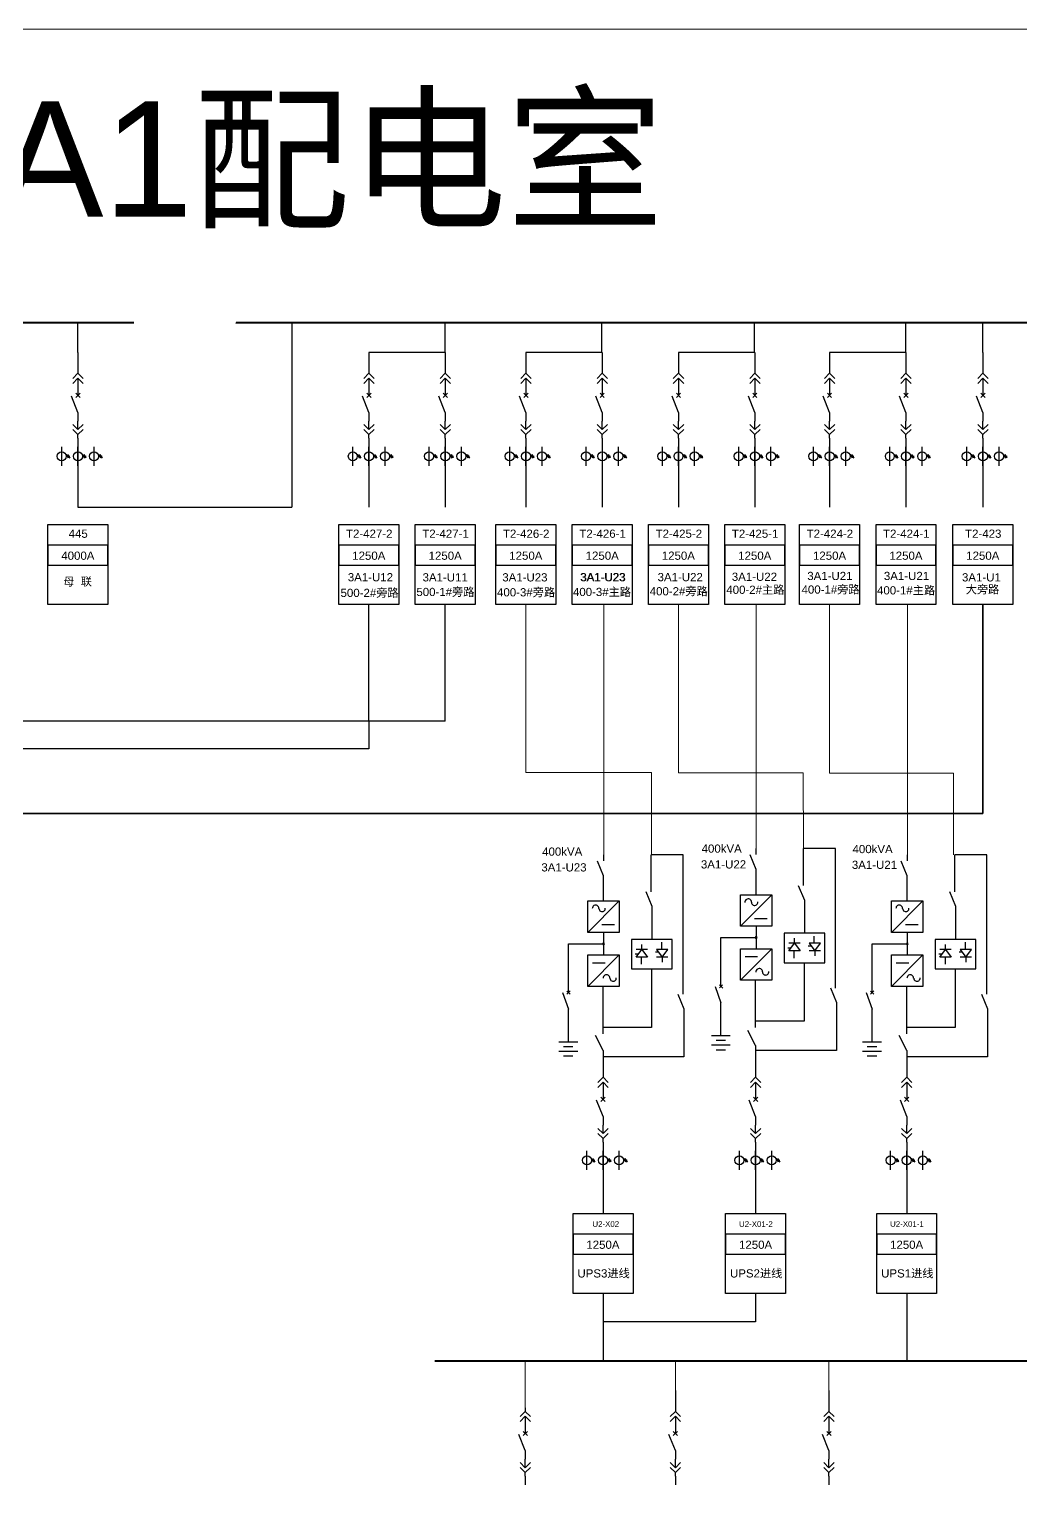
# Model space of a CAD drawing. Header units: millimetres. Extents: x -3460 to -460, y 6070 to 9130.
# Drawn here: x -2477 to -2390.8, y 7135.6 to 7262.1 of the extents above; entities that cross this region are included whole.
import ezdxf
from ezdxf.enums import TextEntityAlignment as Align

# ---------------------------------------------------------------- set-up
doc = ezdxf.new("R2010")
doc.units = ezdxf.units.MM
doc.header["$LTSCALE"] = 1000
doc.header["$MEASUREMENT"] = 0
doc.styles.get("Standard").update_dxf_attribs({"font": 'arial.ttf'})

# ---------------------------------------------------------------- blocks, each defined once
blk = doc.blocks.new('DYDQAA05')
at = {"color": 0}
blk.add_lwpolyline([(0, 0), (0, -7)], dxfattribs=at)
blk = doc.blocks.new('DYDQAA03')
at = {"color": 0}
for points in [[(0, 0), (0, -1.5)], [(-2.12, -3.62), (0, -1.5)], [(-2.12, -5.62), (0, -3.5)], [(2.12, -3.62), (0, -1.5)], [(2.12, -5.62), (0, -3.5)], [(0, -3.5), (0, -7)]]:
    blk.add_lwpolyline(points, dxfattribs=at)
blk = doc.blocks.new('DYDQAA09')
at = {"color": 0}
blk.add_lwpolyline([(0, 0), (0, -3.5)], dxfattribs=at)
blk.add_lwpolyline([(0, 0), (0, -3.5)], dxfattribs=at)
blk.add_lwpolyline([(0, 0), (0, -3.5)], dxfattribs=at)
blk.add_lwpolyline([(0, 0), (0, -3.5)], dxfattribs=at)
blk.add_lwpolyline([(0, 0), (0, -3.5)], dxfattribs=at)
blk.add_lwpolyline([(0, 0), (0, -3.5)], dxfattribs=at)
blk.add_lwpolyline([(0, 0), (0, -3.5)], dxfattribs=at)
blk.add_lwpolyline([(0, 0), (0, -3.5)], dxfattribs=at)
blk.add_lwpolyline([(0, 0), (0, -3.5)], dxfattribs=at)
blk = doc.blocks.new('DYDQ0201')
at = {"color": 0}
for points in [[(0.86, -0.86), (-0.86, 0.86)], [(-0.86, -0.86), (0.86, 0.86)], [(0, -7), (-2.61, -0.37)]]:
    blk.add_lwpolyline(points, dxfattribs=at)
blk = doc.blocks.new('DYDQAA04')
at = {"color": 0}
for points in [[(0, -3.5), (0, 0)], [(-2.12, -1.38), (0, -3.5)], [(-2.12, -3.38), (0, -5.5)], [(2.12, -1.38), (0, -3.5)], [(2.12, -3.38), (0, -5.5)], [(0, -7), (0, -5.5)]]:
    blk.add_lwpolyline(points, dxfattribs=at)
blk = doc.blocks.new('A$C03DD39B5')
for p, q in [((417, 475), (283, 392)), ((417, 422), (283, 339)), ((350, 333), (350, 467))]:
    blk.add_line(p, q)
blk.add_lwpolyline([(700, 167), (0, 167)])
blk.add_circle((350, 167), 167)

msp = doc.modelspace()

# ---------------------------------------------------------------- linework, layer by layer
for p, q in [((-2472.79, 7233.96, -9969.82), (-2472.79, 7236.54, -8586.54)), ((-2440.88, 7233.96, -9969.82), (-2440.88, 7236.54, -8586.54)), ((-2427.26, 7233.96, -9969.82), (-2427.26, 7236.54, -8586.54)), ((-2413.99, 7233.96, -9969.82), (-2413.99, 7236.54, -8586.54)), ((-2400.82, 7233.96, -9969.82), (-2400.82, 7236.54, -8586.54)), ((-2394.13, 7233.96, -9969.82), (-2394.13, 7236.54, -8586.54)), ((-2440.86, 7233.96, -9969.82), (-2447.5, 7233.96, -9969.82)), ((-2427.22, 7233.96, -9969.82), (-2433.85, 7233.96, -9969.82)), ((-2413.95, 7233.96, -9969.82), (-2420.59, 7233.96, -9969.82)), ((-2400.82, 7233.96, -9969.82), (-2407.46, 7233.96, -9969.82)), ((-2472.79, 7225.72, -7768.6), (-2472.79, 7224.08, -7768.6)), ((-2447.5, 7225.72, -7768.6), (-2447.5, 7224.08, -7768.6)), ((-2440.86, 7225.72, -7768.6), (-2440.86, 7224.08, -7768.6)), ((-2433.85, 7225.72, -7768.6), (-2433.85, 7224.08, -7768.6)), ((-2427.22, 7225.72, -7768.6), (-2427.22, 7224.08, -7768.6)), ((-2420.59, 7225.72, -7768.6), (-2420.59, 7224.08, -7768.6)), ((-2413.95, 7225.72, -7768.6), (-2413.95, 7224.08, -7768.6)), ((-2407.46, 7225.72, -7768.6), (-2407.46, 7224.08, -7768.6)), ((-2400.82, 7225.72, -7768.6), (-2400.82, 7224.08, -7768.6)), ((-2394.13, 7225.72, -7768.6), (-2394.13, 7224.08, -7768.6)), ((-2472.79, 7224.08, -7768.6), (-2472.79, 7220.52, -7768.6)), ((-2447.5, 7224.08, -7768.6), (-2447.5, 7220.52, -7768.6)), ((-2440.86, 7224.08, -7768.6), (-2440.86, 7220.52, -7768.6)), ((-2433.85, 7224.08, -7768.6), (-2433.85, 7220.52, -7768.6)), ((-2427.22, 7224.08, -7768.6), (-2427.22, 7220.52, -7768.6)), ((-2420.59, 7224.08, -7768.6), (-2420.59, 7220.52, -7768.6)), ((-2413.95, 7224.08, -7768.6), (-2413.95, 7220.52, -7768.6)), ((-2407.46, 7224.08, -7768.6), (-2407.46, 7220.52, -7768.6)), ((-2400.82, 7224.08, -7768.6), (-2400.82, 7220.52, -7768.6)), ((-2394.13, 7224.08, -7768.6), (-2394.13, 7220.52, -7768.6)), ((-2427.15, 7164.56, -5976.35), (-2427.15, 7162.92, -5976.35)), ((-2413.89, 7164.56, -5976.35), (-2413.89, 7162.92, -5976.35)), ((-2400.75, 7164.56, -5976.35), (-2400.75, 7162.92, -5976.35)), ((-2427.15, 7162.92, -3775.12), (-2427.15, 7159.17, -6102.65)), ((-2413.89, 7162.92, -3775.12), (-2413.89, 7159.17, -6134.14)), ((-2400.75, 7162.92, -3775.12), (-2400.75, 7159.17, -6135.16)), ((-2427.15, 7152.22, -6102.65), (-2427.15, 7146.36, -6102.65)), ((-2413.89, 7152.22, -6102.65), (-2413.89, 7149.74, -6102.65)), ((-2400.75, 7152.22, -6102.65), (-2400.75, 7146.36, -6102.65)), ((-2413.89, 7149.74, -6102.65), (-2427.15, 7149.74, -6102.65))]:
    msp.add_line(p, q)
at = {"color": 1}
for p in [(-2454.21, 7236.54, -7768.6), (-2472.79, 7220.52, -7768.6)]:
    msp.add_line(p, (-2454.21, 7220.52, -7768.6), dxfattribs=at)
at = {"color": 3}
for p, q in [((-2447.5, 7201.93, -8586.54), (-2447.5, 7212.07, -8586.54)), ((-2440.86, 7201.93, -8586.54), (-2440.86, 7212.07, -8586.54)), ((-2420.19, 7178.2, -8177.57), (-2420.19, 7190.33, -8177.57)), ((-2406.93, 7178.74, -8177.57), (-2406.93, 7190.87, -8177.57)), ((-2393.79, 7178.2, -8177.57), (-2393.79, 7190.33, -8177.57)), ((-2409.68, 7180.94, -8177.57), (-2409.68, 7177.48, -8177.57)), ((-2430.16, 7178.35, -8177.57), (-2430.16, 7179.81, -8177.57)), ((-2422.94, 7180.4, -8177.57), (-2422.94, 7176.94, -8177.57)), ((-2416.9, 7178.89, -8177.57), (-2416.9, 7180.34, -8177.57)), ((-2403.76, 7178.35, -8177.57), (-2403.76, 7179.81, -8177.57)), ((-2396.55, 7180.4, -8177.57), (-2396.55, 7176.94, -8177.57)), ((-2430.02, 7178.5, -8177.57), (-2430.29, 7178.22, -8177.57)), ((-2430, 7178.2, -8177.57), (-2430.29, 7178.48, -8177.57)), ((-2427.15, 7174.78, -8177.57), (-2427.15, 7178.89, -8177.57)), ((-2417.4, 7178.89, -8177.57), (-2416.9, 7177.45, -8177.57)), ((-2416.74, 7178.73, -8177.57), (-2417.03, 7179.02, -8177.57)), ((-2416.76, 7179.03, -8177.57), (-2417.02, 7178.75, -8177.57)), ((-2413.89, 7175.31, -8177.57), (-2413.89, 7179.43, -8177.57)), ((-2407.39, 7178.76, -8177.57), (-2406.86, 7177.48, -8177.57)), ((-2403.6, 7178.2, -8177.57), (-2403.9, 7178.48, -8177.57)), ((-2403.62, 7178.5, -8177.57), (-2403.89, 7178.22, -8177.57)), ((-2400.75, 7174.78, -8177.57), (-2400.75, 7178.89, -8177.57)), ((-2430.66, 7178.35, -8177.57), (-2430.16, 7176.91, -8177.57)), ((-2420.66, 7178.22, -8177.57), (-2420.13, 7176.94, -8177.57)), ((-2416.9, 7174.59, -8177.57), (-2416.9, 7177.45, -8177.57)), ((-2406.86, 7177.48, -8177.57), (-2406.86, 7173.32, -8177.57)), ((-2404.27, 7178.35, -8177.57), (-2403.76, 7176.91, -8177.57)), ((-2394.26, 7178.22, -8177.57), (-2393.73, 7176.94, -8177.57)), ((-2430.16, 7174.05, -8177.57), (-2430.16, 7176.91, -8177.57)), ((-2420.13, 7176.94, -8177.57), (-2420.13, 7172.78, -8177.57)), ((-2403.76, 7174.05, -8177.57), (-2403.76, 7176.91, -8177.57)), ((-2393.73, 7176.94, -8177.57), (-2393.73, 7172.78, -8177.57)), ((-2427.15, 7173.32, -8177.57), (-2427.81, 7174.63, -8177.57)), ((-2413.89, 7173.75, -8177.57), (-2414.55, 7175.06, -8177.57)), ((-2400.75, 7173.32, -8177.57), (-2401.41, 7174.63, -8177.57)), ((-2413.89, 7173.75, -8177.57), (-2413.89, 7171.31, -8177.57)), ((-2427.15, 7173.32, -8177.57), (-2427.15, 7171.31, -8177.57)), ((-2420.13, 7172.78, -8177.57), (-2427.15, 7172.78, -8177.57)), ((-2406.86, 7173.32, -8177.57), (-2413.89, 7173.32, -8177.57)), ((-2400.75, 7173.32, -8177.57), (-2400.75, 7171.31, -8177.57)), ((-2393.73, 7172.78, -8177.57), (-2400.75, 7172.78, -8177.57))]:
    msp.add_line(p, q, dxfattribs=at)
at = {"color": 3, "lineweight": 20}
for p, q in [((-2433.85, 7212.07, -8586.54), (-2433.85, 7197.47, -8586.54)), ((-2420.59, 7212.07, -8586.54), (-2420.59, 7197.45, -8586.54)), ((-2407.46, 7212.07, -8586.54), (-2407.46, 7197.42, -8586.54)), ((-2433.85, 7197.47, -8586.54), (-2422.93, 7197.47, -8586.54)), ((-2422.93, 7197.47, -8586.54), (-2422.93, 7190.33, -8177.57)), ((-2420.59, 7197.45, -8586.54), (-2409.75, 7197.45, -8586.54)), ((-2409.75, 7197.45, -8586.54), (-2409.71, 7190.87, -8177.57)), ((-2407.46, 7197.42, -8586.54), (-2396.69, 7197.42, -8586.54)), ((-2396.69, 7197.42, -8586.54), (-2396.69, 7190.33, -8177.57))]:
    msp.add_line(p, q, dxfattribs=at)
at = {"color": 6, "lineweight": 20}
for p, q in [((-2427.09, 7190.07, -8177.57), (-2427.09, 7212.07, -8586.54)), ((-2413.83, 7190.35, -8177.57), (-2413.83, 7212.07, -8586.54)), ((-2400.69, 7190.33, -8177.57), (-2400.69, 7212.07, -8586.54))]:
    msp.add_line(p, q, dxfattribs=at)
at = {"color": 5, "lineweight": 35}
for p, q in [((-2394.13, 7212.07, -8586.54), (-2394.13, 7193.91, -8586.54)), ((-2394.13, 7193.91, -10787.76), (-2511.76, 7193.91, -10787.76))]:
    msp.add_line(p, q, dxfattribs=at)
at = {"color": 3, "lineweight": -2}
for p, q in [((-2427.66, 7189.81, -8177.57), (-2427.13, 7188.53, -8177.57)), ((-2427.09, 7189.81, -8177.57), (-2427.09, 7190.33, -8177.57)), ((-2420.19, 7190.33, -8177.57), (-2422.97, 7190.33, -8177.57)), ((-2422.97, 7187.11, -8177.57), (-2422.97, 7190.33, -8177.57)), ((-2420.19, 7190.33, -8177.57), (-2422.97, 7190.33, -8177.57)), ((-2414.4, 7190.34, -8177.57), (-2413.86, 7189.07, -8177.57)), ((-2413.83, 7190.35, -8177.57), (-2413.83, 7190.87, -8177.57)), ((-2406.93, 7190.87, -8177.57), (-2409.71, 7190.87, -8177.57)), ((-2409.71, 7187.65, -8177.57), (-2409.71, 7190.87, -8177.57)), ((-2406.93, 7190.87, -8177.57), (-2409.71, 7190.87, -8177.57)), ((-2401.26, 7189.81, -8177.57), (-2400.73, 7188.53, -8177.57)), ((-2400.69, 7189.81, -8177.57), (-2400.69, 7190.33, -8177.57)), ((-2393.79, 7190.33, -8177.57), (-2396.57, 7190.33, -8177.57)), ((-2396.57, 7187.11, -8177.57), (-2396.57, 7190.33, -8177.57)), ((-2393.79, 7190.33, -8177.57), (-2396.57, 7190.33, -8177.57)), ((-2427.13, 7188.53, -8177.57), (-2427.13, 7186.35, -8177.57)), ((-2413.86, 7189.07, -8177.57), (-2413.86, 7186.88, -8177.57)), ((-2400.73, 7188.53, -8177.57), (-2400.73, 7186.35, -8177.57)), ((-2410.18, 7187.66, -8177.57), (-2409.65, 7186.39, -8177.57)), ((-2425.74, 7186.31, -8177.57), (-2428.48, 7183.57, -8177.57)), ((-2428.48, 7186.31, -8177.57), (-2425.74, 7186.31, -8177.57)), ((-2428.48, 7183.57, -8177.57), (-2428.48, 7186.31, -8177.57)), ((-2425.74, 7186.31, -8177.57), (-2425.74, 7183.57, -8177.57)), ((-2423.44, 7187.13, -8177.57), (-2422.91, 7185.85, -8177.57)), ((-2412.48, 7186.85, -8177.57), (-2415.21, 7184.11, -8177.57)), ((-2415.21, 7186.85, -8177.57), (-2412.48, 7186.85, -8177.57)), ((-2415.21, 7184.11, -8177.57), (-2415.21, 7186.85, -8177.57)), ((-2412.48, 7186.85, -8177.57), (-2412.48, 7184.11, -8177.57)), ((-2409.65, 7186.39, -8177.57), (-2409.65, 7183.5, -8177.57)), ((-2399.34, 7186.31, -8177.57), (-2402.08, 7183.57, -8177.57)), ((-2402.08, 7186.31, -8177.57), (-2399.34, 7186.31, -8177.57)), ((-2402.08, 7183.57, -8177.57), (-2402.08, 7186.31, -8177.57)), ((-2399.34, 7186.31, -8177.57), (-2399.34, 7183.57, -8177.57)), ((-2397.04, 7187.13, -8177.57), (-2396.51, 7185.85, -8177.57)), ((-2422.91, 7185.85, -8177.57), (-2422.91, 7182.97, -8177.57)), ((-2413.98, 7184.79, -8177.57), (-2412.89, 7184.79, -8177.57)), ((-2396.51, 7185.85, -8177.57), (-2396.51, 7182.97, -8177.57)), ((-2425.74, 7183.57, -8177.57), (-2428.48, 7183.57, -8177.57)), ((-2427.25, 7184.26, -8177.57), (-2426.15, 7184.26, -8177.57)), ((-2427.1, 7183.59, -8177.57), (-2427.1, 7181.66, -8177.57)), ((-2412.48, 7184.11, -8177.57), (-2415.21, 7184.11, -8177.57)), ((-2413.84, 7184.13, -8177.57), (-2413.84, 7182.2, -8177.57)), ((-2409.65, 7183.5, -8177.57), (-2411.41, 7183.5, -8177.57)), ((-2411.41, 7183.5, -8177.57), (-2411.41, 7180.94, -8177.57)), ((-2407.88, 7183.5, -8177.57), (-2409.65, 7183.5, -8177.57)), ((-2407.88, 7180.94, -8177.57), (-2407.88, 7183.5, -8177.57)), ((-2399.34, 7183.57, -8177.57), (-2402.08, 7183.57, -8177.57)), ((-2400.85, 7184.26, -8177.57), (-2399.75, 7184.26, -8177.57)), ((-2400.7, 7183.59, -8177.57), (-2400.7, 7181.66, -8177.57)), ((-2430.16, 7182.6, -8177.57), (-2427.1, 7182.6, -8177.57)), ((-2430.16, 7179.81, -8177.57), (-2430.16, 7182.6, -8177.57)), ((-2430.16, 7179.81, -8177.57), (-2430.16, 7182.57, -8177.57)), ((-2422.91, 7182.97, -8177.57), (-2424.67, 7182.97, -8177.57)), ((-2424.67, 7182.97, -8177.57), (-2424.67, 7180.4, -8177.57)), ((-2423.78, 7182.1, -8177.57), (-2423.78, 7182.54, -8177.57)), ((-2421.14, 7182.97, -8177.57), (-2422.91, 7182.97, -8177.57)), ((-2422.05, 7182.11, -8177.57), (-2422.05, 7182.73, -8177.57)), ((-2421.14, 7180.4, -8177.57), (-2421.14, 7182.97, -8177.57)), ((-2416.9, 7183.14, -8177.57), (-2413.84, 7183.14, -8177.57)), ((-2416.9, 7180.34, -8177.57), (-2416.9, 7183.14, -8177.57)), ((-2416.9, 7180.34, -8177.57), (-2416.9, 7183.11, -8177.57)), ((-2410.83, 7182.22, -8177.57), (-2411.1, 7182.22, -8177.57)), ((-2410.02, 7182.63, -8177.57), (-2411.01, 7182.63, -8177.57)), ((-2411.01, 7181.98, -8177.57), (-2410.52, 7182.63, -8177.57)), ((-2410.52, 7182.64, -8177.57), (-2410.52, 7183.07, -8177.57)), ((-2410.52, 7182.63, -8177.57), (-2410.02, 7181.98, -8177.57)), ((-2409.07, 7182.39, -8177.57), (-2409.33, 7182.39, -8177.57)), ((-2408.26, 7182.63, -8177.57), (-2409.24, 7182.63, -8177.57)), ((-2409.24, 7182.63, -8177.57), (-2408.75, 7181.98, -8177.57)), ((-2408.79, 7182.65, -8177.57), (-2408.79, 7183.26, -8177.57)), ((-2408.75, 7181.98, -8177.57), (-2408.26, 7182.63, -8177.57)), ((-2403.76, 7182.6, -8177.57), (-2400.7, 7182.6, -8177.57)), ((-2403.76, 7179.81, -8177.57), (-2403.76, 7182.6, -8177.57)), ((-2403.76, 7179.81, -8177.57), (-2403.76, 7182.57, -8177.57)), ((-2396.51, 7182.97, -8177.57), (-2398.28, 7182.97, -8177.57)), ((-2398.28, 7182.97, -8177.57), (-2398.28, 7180.4, -8177.57)), ((-2397.38, 7182.1, -8177.57), (-2397.38, 7182.54, -8177.57)), ((-2394.74, 7182.97, -8177.57), (-2396.51, 7182.97, -8177.57)), ((-2395.65, 7182.11, -8177.57), (-2395.65, 7182.73, -8177.57)), ((-2394.74, 7180.4, -8177.57), (-2394.74, 7182.97, -8177.57)), ((-2428.48, 7181.62, -8177.57), (-2425.74, 7181.62, -8177.57)), ((-2425.74, 7181.62, -8177.57), (-2428.48, 7178.89, -8177.57)), ((-2428.48, 7178.89, -8177.57), (-2428.48, 7181.62, -8177.57)), ((-2428.07, 7180.94, -8177.57), (-2426.97, 7180.94, -8177.57)), ((-2425.74, 7181.62, -8177.57), (-2425.74, 7178.89, -8177.57)), ((-2424.1, 7181.68, -8177.57), (-2424.36, 7181.68, -8177.57)), ((-2423.29, 7182.09, -8177.57), (-2424.27, 7182.09, -8177.57)), ((-2424.27, 7181.44, -8177.57), (-2423.78, 7182.09, -8177.57)), ((-2423.29, 7181.44, -8177.57), (-2424.27, 7181.44, -8177.57)), ((-2423.82, 7181.42, -8177.57), (-2423.82, 7180.81, -8177.57)), ((-2423.78, 7182.09, -8177.57), (-2423.29, 7181.44, -8177.57)), ((-2422.33, 7181.85, -8177.57), (-2422.59, 7181.85, -8177.57)), ((-2421.52, 7182.09, -8177.57), (-2422.5, 7182.09, -8177.57)), ((-2422.5, 7182.09, -8177.57), (-2422.01, 7181.44, -8177.57)), ((-2421.52, 7181.44, -8177.57), (-2422.5, 7181.44, -8177.57)), ((-2422.01, 7181.44, -8177.57), (-2421.52, 7182.09, -8177.57)), ((-2422.01, 7181.44, -8177.57), (-2422.01, 7181, -8177.57)), ((-2415.21, 7182.16, -8177.57), (-2412.48, 7182.16, -8177.57)), ((-2412.48, 7182.16, -8177.57), (-2415.21, 7179.43, -8177.57)), ((-2415.21, 7179.43, -8177.57), (-2415.21, 7182.16, -8177.57)), ((-2414.8, 7181.48, -8177.57), (-2413.71, 7181.48, -8177.57)), ((-2412.48, 7182.16, -8177.57), (-2412.48, 7179.43, -8177.57)), ((-2411.41, 7180.94, -8177.57), (-2409.65, 7180.94, -8177.57)), ((-2410.02, 7181.98, -8177.57), (-2411.01, 7181.98, -8177.57)), ((-2410.55, 7181.96, -8177.57), (-2410.55, 7181.35, -8177.57)), ((-2409.65, 7180.94, -8177.57), (-2407.88, 7180.94, -8177.57)), ((-2408.26, 7181.98, -8177.57), (-2409.24, 7181.98, -8177.57)), ((-2408.75, 7181.97, -8177.57), (-2408.75, 7181.53, -8177.57)), ((-2402.08, 7181.62, -8177.57), (-2399.34, 7181.62, -8177.57)), ((-2399.34, 7181.62, -8177.57), (-2402.08, 7178.89, -8177.57)), ((-2402.08, 7178.89, -8177.57), (-2402.08, 7181.62, -8177.57)), ((-2401.67, 7180.94, -8177.57), (-2400.57, 7180.94, -8177.57)), ((-2399.34, 7181.62, -8177.57), (-2399.34, 7178.89, -8177.57)), ((-2397.7, 7181.68, -8177.57), (-2397.96, 7181.68, -8177.57)), ((-2396.89, 7182.09, -8177.57), (-2397.87, 7182.09, -8177.57)), ((-2397.87, 7181.44, -8177.57), (-2397.38, 7182.09, -8177.57)), ((-2396.89, 7181.44, -8177.57), (-2397.87, 7181.44, -8177.57)), ((-2397.42, 7181.42, -8177.57), (-2397.42, 7180.81, -8177.57)), ((-2397.38, 7182.09, -8177.57), (-2396.89, 7181.44, -8177.57)), ((-2395.93, 7181.85, -8177.57), (-2396.19, 7181.85, -8177.57)), ((-2395.12, 7182.09, -8177.57), (-2396.11, 7182.09, -8177.57)), ((-2396.11, 7182.09, -8177.57), (-2395.61, 7181.44, -8177.57)), ((-2395.12, 7181.44, -8177.57), (-2396.11, 7181.44, -8177.57)), ((-2395.61, 7181.44, -8177.57), (-2395.12, 7182.09, -8177.57)), ((-2395.61, 7181.44, -8177.57), (-2395.61, 7181, -8177.57)), ((-2424.67, 7180.4, -8177.57), (-2422.91, 7180.4, -8177.57)), ((-2422.91, 7180.4, -8177.57), (-2421.14, 7180.4, -8177.57)), ((-2398.28, 7180.4, -8177.57), (-2396.51, 7180.4, -8177.57)), ((-2396.51, 7180.4, -8177.57), (-2394.74, 7180.4, -8177.57)), ((-2425.74, 7178.89, -8177.57), (-2428.48, 7178.89, -8177.57)), ((-2412.48, 7179.43, -8177.57), (-2415.21, 7179.43, -8177.57)), ((-2399.34, 7178.89, -8177.57), (-2402.08, 7178.89, -8177.57))]:
    msp.add_line(p, q, dxfattribs=at)
at = {"color": 1, "lineweight": 40}
msp.add_line((-2441.78, 7146.36, -6511.62), (-2378.16, 7146.36, -6511.62), dxfattribs=at)
at = {"color": 0, "lineweight": 20}
for p, q in [((-2433.91, 7142.29, -7894.9), (-2433.91, 7146.36, -6511.62)), ((-2420.86, 7143.78, -7894.9), (-2420.86, 7146.36, -6511.62)), ((-2407.51, 7143.78, -7894.9), (-2407.51, 7146.36, -6511.62))]:
    msp.add_line(p, q, dxfattribs=at)
at = {"color": 1, "lineweight": 13, "ltscale": 0.001071}
msp.add_lwpolyline([(-2620, 7262.05), (-2270.66, 7262.05), (-2270.66, 6962.31), (-2620, 6962.31)], close=True, dxfattribs=at)
at = {"color": 1, "lineweight": 40, "ltscale": 100}
for points, elevation in [([(-2467.94, 7236.54), (-2549.09, 7236.54), (-2549.09, 7236.54)], -7768.6), ([(-2323.88, 7236.54), (-2459.04, 7236.54), (-2459.04, 7236.54)], -8586.54)]:
    msp.add_lwpolyline(points, dxfattribs=dict(at, elevation=elevation))
for points, elevation in [([(-2475.4, 7219.03), (-2470.19, 7219.03), (-2470.19, 7212.07), (-2475.4, 7212.07)], -8586.54), ([(-2450.11, 7219.03), (-2444.9, 7219.03), (-2444.9, 7212.07), (-2450.11, 7212.07)], -8586.54), ([(-2443.47, 7219.03), (-2438.26, 7219.03), (-2438.26, 7212.07), (-2443.47, 7212.07)], -8586.54), ([(-2436.46, 7219.03), (-2431.25, 7219.03), (-2431.25, 7212.07), (-2436.46, 7212.07)], -8586.54), ([(-2429.82, 7219.03), (-2424.61, 7219.03), (-2424.61, 7212.07), (-2429.82, 7212.07)], -8586.54), ([(-2423.2, 7219.03), (-2417.99, 7219.03), (-2417.99, 7212.07), (-2423.2, 7212.07)], -8586.54), ([(-2416.56, 7219.03), (-2411.35, 7219.03), (-2411.35, 7212.07), (-2416.56, 7212.07)], -8586.54), ([(-2410.06, 7219.03), (-2404.85, 7219.03), (-2404.85, 7212.07), (-2410.06, 7212.07)], -8586.54), ([(-2403.42, 7219.03), (-2398.21, 7219.03), (-2398.21, 7212.07), (-2403.42, 7212.07)], -8586.54), ([(-2396.73, 7219.03), (-2391.53, 7219.03), (-2391.53, 7212.07), (-2396.73, 7212.07)], -8586.54), ([(-2475.4, 7215.47), (-2470.19, 7215.47), (-2470.19, 7217.21), (-2475.4, 7217.21)], -8586.54), ([(-2450.11, 7215.47), (-2444.9, 7215.47), (-2444.9, 7217.21), (-2450.11, 7217.21)], -8586.54), ([(-2443.47, 7215.47), (-2438.26, 7215.47), (-2438.26, 7217.21), (-2443.47, 7217.21)], -8586.54), ([(-2436.46, 7215.47), (-2431.25, 7215.47), (-2431.25, 7217.21), (-2436.46, 7217.21)], -8586.54), ([(-2429.82, 7215.47), (-2424.61, 7215.47), (-2424.61, 7217.21), (-2429.82, 7217.21)], -8586.54), ([(-2423.2, 7215.47), (-2417.99, 7215.47), (-2417.99, 7217.21), (-2423.2, 7217.21)], -8586.54), ([(-2416.56, 7215.47), (-2411.35, 7215.47), (-2411.35, 7217.21), (-2416.56, 7217.21)], -8586.54), ([(-2410.06, 7215.47), (-2404.85, 7215.47), (-2404.85, 7217.21), (-2410.06, 7217.21)], -8586.54), ([(-2403.42, 7215.47), (-2398.21, 7215.47), (-2398.21, 7217.21), (-2403.42, 7217.21)], -8586.54), ([(-2396.73, 7215.47), (-2391.53, 7215.47), (-2391.53, 7217.21), (-2396.73, 7217.21)], -8586.54), ([(-2429.75, 7159.17), (-2424.54, 7159.17), (-2424.54, 7152.22), (-2429.75, 7152.22)], -6102.65), ([(-2416.49, 7159.17), (-2411.28, 7159.17), (-2411.28, 7152.22), (-2416.49, 7152.22)], -6134.14), ([(-2403.35, 7159.17), (-2398.15, 7159.17), (-2398.15, 7152.22), (-2403.35, 7152.22)], -6135.16), ([(-2429.75, 7155.62), (-2424.54, 7155.62), (-2424.54, 7157.35), (-2429.75, 7157.35)], -6102.65), ([(-2416.49, 7155.62), (-2411.28, 7155.62), (-2411.28, 7157.35), (-2416.49, 7157.35)], -6134.14), ([(-2403.35, 7155.62), (-2398.15, 7155.62), (-2398.15, 7157.35), (-2403.35, 7157.35)], -6135.16)]:
    msp.add_lwpolyline(points, close=True, dxfattribs=dict(elevation=elevation))
at = {"color": 3}
for points, elevation in [([(-2440.86, 7201.93), (-2533.12, 7201.93), (-2533.12, 7189.42)], -8586.54), ([(-2447.5, 7201.93), (-2447.5, 7199.53), (-2519.98, 7199.53), (-2519.98, 7189.42)], -8586.54), ([(-2409.68, 7177.48), (-2409.68, 7175.86), (-2413.89, 7175.86)], -8177.57), ([(-2422.94, 7176.94), (-2422.94, 7175.32), (-2427.15, 7175.32)], -8177.57), ([(-2396.55, 7176.94), (-2396.55, 7175.32), (-2400.75, 7175.32)], -8177.57), ([(-2429.35, 7174.05), (-2430.99, 7174.05)], -8177.57), ([(-2429.76, 7173.64), (-2430.58, 7173.64)], -8177.57), ([(-2416.09, 7174.59), (-2417.73, 7174.59)], -8177.57), ([(-2416.09, 7173.77), (-2417.73, 7173.77)], -8177.57), ([(-2416.5, 7174.18), (-2417.32, 7174.18)], -8177.57), ([(-2416.5, 7173.36), (-2417.32, 7173.36)], -8177.57), ([(-2402.95, 7174.05), (-2404.6, 7174.05)], -8177.57), ([(-2403.36, 7173.64), (-2404.19, 7173.64)], -8177.57), ([(-2429.35, 7173.23), (-2430.99, 7173.23)], -8177.57), ([(-2429.76, 7172.82), (-2430.58, 7172.82)], -8177.57), ([(-2402.95, 7173.23), (-2404.6, 7173.23)], -8177.57), ([(-2403.36, 7172.82), (-2404.19, 7172.82)], -8177.57)]:
    msp.add_lwpolyline(points, dxfattribs=dict(at, elevation=elevation))
at = {"color": 3, "lineweight": -2}
for centre, radius, start, end in [((-2414.53, 7186.2, -8177.57), 0.29, 0, 183.1262), ((-2413.97, 7186.2, -8177.57), 0.276, 180, 7.6852), ((-2427.79, 7185.66, -8177.57), 0.29, 0, 183.1262), ((-2427.23, 7185.66, -8177.57), 0.276, 180, 7.6852), ((-2401.4, 7185.66, -8177.57), 0.29, 0, 183.1262), ((-2400.83, 7185.66, -8177.57), 0.276, 180, 7.6852), ((-2427.1, 7182.59, -8177.57), 0.0769, 0, 180), ((-2427.1, 7182.59, -8177.57), 0.0769, 180, 0), ((-2413.84, 7183.13, -8177.57), 0.0769, 0, 180), ((-2413.84, 7183.13, -8177.57), 0.0769, 180, 0), ((-2400.7, 7182.59, -8177.57), 0.0769, 0, 180), ((-2400.7, 7182.59, -8177.57), 0.0769, 180, 0), ((-2426.84, 7179.61, -8177.57), 0.29, 0, 183.1262), ((-2413.58, 7180.15, -8177.57), 0.29, 0, 183.1262), ((-2413.01, 7180.15, -8177.57), 0.276, 180, 7.6852), ((-2400.44, 7179.61, -8177.57), 0.29, 0, 183.1262), ((-2426.27, 7179.61, -8177.57), 0.276, 180, 7.6852), ((-2399.87, 7179.61, -8177.57), 0.276, 180, 7.6852)]:
    msp.add_arc(centre, radius, start, end, dxfattribs=at)

# ---------------------------------------------------------------- block references
at = {"xscale": 0.2128962921302706, "yscale": 0.2128962921302706, "zscale": 0.2128962921302706}
for name, p in [('DYDQAA05', (-2472.79, 7233.96, -9969.82)), ('DYDQAA05', (-2447.5, 7233.96, -9969.82)), ('DYDQAA05', (-2440.86, 7233.96, -9969.82)), ('DYDQAA05', (-2433.85, 7233.96, -9969.82)), ('DYDQAA05', (-2427.22, 7233.96, -9969.82)), ('DYDQAA05', (-2420.59, 7233.96, -9969.82)), ('DYDQAA05', (-2413.95, 7233.96, -9969.82)), ('DYDQAA05', (-2407.46, 7233.96, -9969.82)), ('DYDQAA05', (-2400.82, 7233.96, -9969.82)), ('DYDQAA05', (-2394.13, 7233.96, -9969.82)), ('DYDQAA03', (-2472.79, 7232.47, -9969.82)), ('DYDQAA03', (-2447.5, 7232.47, -9969.82)), ('DYDQAA03', (-2440.86, 7232.47, -9969.82)), ('DYDQAA03', (-2433.85, 7232.47, -9969.82)), ('DYDQAA03', (-2427.22, 7232.47, -9969.82)), ('DYDQAA03', (-2420.59, 7232.47, -9969.82)), ('DYDQAA03', (-2413.95, 7232.47, -9969.82)), ('DYDQAA03', (-2407.46, 7232.47, -9969.82)), ('DYDQAA03', (-2400.82, 7232.47, -9969.82)), ('DYDQAA03', (-2394.13, 7232.47, -9969.82)), ('DYDQ0201', (-2472.79, 7230.23, -9969.82)), ('DYDQAA09', (-2472.79, 7230.98, -9969.82)), ('DYDQ0201', (-2447.5, 7230.23, -9969.82)), ('DYDQAA09', (-2447.5, 7230.98, -9969.82)), ('DYDQ0201', (-2440.86, 7230.23, -9969.82)), ('DYDQAA09', (-2440.86, 7230.98, -9969.82)), ('DYDQ0201', (-2433.85, 7230.23, -9969.82)), ('DYDQAA09', (-2433.85, 7230.98, -9969.82)), ('DYDQ0201', (-2427.22, 7230.23, -9969.82)), ('DYDQAA09', (-2427.22, 7230.98, -9969.82)), ('DYDQ0201', (-2420.59, 7230.23, -9969.82)), ('DYDQAA09', (-2420.59, 7230.98, -9969.82)), ('DYDQ0201', (-2413.95, 7230.23, -9969.82)), ('DYDQAA09', (-2413.95, 7230.98, -9969.82)), ('DYDQ0201', (-2407.46, 7230.23, -9969.82)), ('DYDQAA09', (-2407.46, 7230.98, -9969.82)), ('DYDQ0201', (-2400.82, 7230.23, -9969.82)), ('DYDQAA09', (-2400.82, 7230.98, -9969.82)), ('DYDQ0201', (-2394.13, 7230.23, -9969.82)), ('DYDQAA09', (-2394.13, 7230.98, -9969.82)), ('DYDQAA04', (-2472.79, 7228, -9969.82)), ('DYDQAA09', (-2472.79, 7228.74, -9969.82)), ('DYDQAA04', (-2447.5, 7228, -9969.82)), ('DYDQAA09', (-2447.5, 7228.74, -9969.82)), ('DYDQAA04', (-2440.86, 7228, -9969.82)), ('DYDQAA09', (-2440.86, 7228.74, -9969.82)), ('DYDQAA04', (-2433.85, 7228, -9969.82)), ('DYDQAA09', (-2433.85, 7228.74, -9969.82)), ('DYDQAA04', (-2427.22, 7228, -9969.82)), ('DYDQAA09', (-2427.22, 7228.74, -9969.82)), ('DYDQAA04', (-2420.59, 7228, -9969.82)), ('DYDQAA09', (-2420.59, 7228.74, -9969.82)), ('DYDQAA04', (-2413.95, 7228, -9969.82)), ('DYDQAA09', (-2413.95, 7228.74, -9969.82)), ('DYDQAA04', (-2407.46, 7228, -9969.82)), ('DYDQAA09', (-2407.46, 7228.74, -9969.82)), ('DYDQAA04', (-2400.82, 7228, -9969.82)), ('DYDQAA09', (-2400.82, 7228.74, -9969.82)), ('DYDQAA04', (-2394.13, 7228, -9969.82)), ('DYDQAA09', (-2394.13, 7228.74, -9969.82)), ('DYDQAA09', (-2472.79, 7226.51, -9969.82)), ('DYDQAA09', (-2447.5, 7226.51, -9969.82)), ('DYDQAA09', (-2440.86, 7226.51, -9969.82)), ('DYDQAA09', (-2433.85, 7226.51, -9969.82)), ('DYDQAA09', (-2427.22, 7226.51, -9969.82)), ('DYDQAA09', (-2420.59, 7226.51, -9969.82)), ('DYDQAA09', (-2413.95, 7226.51, -9969.82)), ('DYDQAA09', (-2407.46, 7226.51, -9969.82)), ('DYDQAA09', (-2400.82, 7226.51, -9969.82)), ('DYDQAA09', (-2394.13, 7226.51, -9969.82)), ('DYDQAA03', (-2427.15, 7171.31, -8177.57)), ('DYDQAA03', (-2413.89, 7171.31, -8177.57)), ('DYDQAA03', (-2400.75, 7171.31, -8177.57)), ('DYDQAA09', (-2427.15, 7169.82, -8177.57)), ('DYDQAA09', (-2413.89, 7169.82, -8177.57)), ('DYDQAA09', (-2400.75, 7169.82, -8177.57)), ('DYDQ0201', (-2427.15, 7169.07, -8177.57)), ('DYDQ0201', (-2413.89, 7169.07, -8177.57)), ('DYDQ0201', (-2400.75, 7169.07, -8177.57)), ('DYDQAA09', (-2427.15, 7167.58, -8177.57)), ('DYDQAA09', (-2413.89, 7167.58, -8177.57)), ('DYDQAA09', (-2400.75, 7167.58, -8177.57)), ('DYDQAA04', (-2427.15, 7166.84, -8177.57)), ('DYDQAA04', (-2413.89, 7166.84, -8177.57)), ('DYDQAA04', (-2400.75, 7166.84, -8177.57)), ('DYDQAA09', (-2427.15, 7165.35, -8177.57)), ('DYDQAA09', (-2413.89, 7165.35, -8177.57)), ('DYDQAA09', (-2400.75, 7165.35, -8177.57)), ('DYDQAA03', (-2433.91, 7142.29, -7894.9)), ('DYDQAA03', (-2420.86, 7142.29, -7894.9)), ('DYDQAA03', (-2407.51, 7142.29, -7894.9)), ('DYDQAA09', (-2433.91, 7140.8, -7894.9)), ('DYDQAA09', (-2420.86, 7140.8, -7894.9)), ('DYDQAA09', (-2407.51, 7140.8, -7894.9)), ('DYDQ0201', (-2433.91, 7140.05, -7894.9)), ('DYDQ0201', (-2420.86, 7140.05, -7894.9)), ('DYDQ0201', (-2407.51, 7140.05, -7894.9)), ('DYDQAA09', (-2433.91, 7138.56, -7894.9)), ('DYDQAA09', (-2420.86, 7138.56, -7894.9)), ('DYDQAA09', (-2407.51, 7138.56, -7894.9)), ('DYDQAA04', (-2433.91, 7137.82, -7894.9)), ('DYDQAA04', (-2420.86, 7137.82, -7894.9)), ('DYDQAA04', (-2407.51, 7137.82, -7894.9)), ('DYDQAA09', (-2433.91, 7136.33, -7894.9)), ('DYDQAA09', (-2420.86, 7136.33, -7894.9)), ('DYDQAA09', (-2407.51, 7136.33, -7894.9))]:
    msp.add_blockref(name, p, dxfattribs=at)
at = {"linetype": 'Continuous', "xscale": 0.00233888397733859, "yscale": 0.00233888397733859, "zscale": 0.00233888397733859, "rotation": 270}
for p in [(-2474.59, 7225.76, -7768.6), (-2473.18, 7225.76, -7768.6), (-2471.78, 7225.76, -7768.6), (-2449.29, 7225.76, -7768.6), (-2447.89, 7225.76, -7768.6), (-2446.49, 7225.76, -7768.6), (-2442.66, 7225.76, -7768.6), (-2441.25, 7225.76, -7768.6), (-2439.85, 7225.76, -7768.6), (-2435.65, 7225.76, -7768.6), (-2434.24, 7225.76, -7768.6), (-2432.84, 7225.76, -7768.6), (-2429.01, 7225.76, -7768.6), (-2427.6, 7225.76, -7768.6), (-2426.2, 7225.76, -7768.6), (-2422.38, 7225.76, -7768.6), (-2420.98, 7225.76, -7768.6), (-2419.58, 7225.76, -7768.6), (-2415.75, 7225.76, -7768.6), (-2414.34, 7225.76, -7768.6), (-2412.94, 7225.76, -7768.6), (-2409.25, 7225.76, -7768.6), (-2407.85, 7225.76, -7768.6), (-2406.44, 7225.76, -7768.6), (-2402.61, 7225.76, -7768.6), (-2401.21, 7225.76, -7768.6), (-2399.8, 7225.76, -7768.6), (-2395.92, 7225.76, -7768.6), (-2394.52, 7225.76, -7768.6), (-2393.12, 7225.76, -7768.6), (-2428.94, 7164.6, -5976.35), (-2427.54, 7164.6, -5976.35), (-2426.14, 7164.6, -5976.35), (-2415.68, 7164.6, -5976.35), (-2414.28, 7164.6, -5976.35), (-2412.87, 7164.6, -5976.35), (-2402.54, 7164.6, -5976.35), (-2401.14, 7164.6, -5976.35), (-2399.74, 7164.6, -5976.35)]:
    msp.add_blockref('A$C03DD39B5', p, dxfattribs=at)
at = {"color": 0, "xscale": 0.2128962921302706, "yscale": 0.2128962921302706, "zscale": 0.2128962921302706}
for p in [(-2420.86, 7143.78, -7894.9), (-2407.51, 7143.78, -7894.9)]:
    msp.add_blockref('DYDQAA05', p, dxfattribs=at)

# ---------------------------------------------------------------- texts
at = {"lineweight": 0}
for s, height, p in [('445', 0.713, (-2472.77, 7217.86, -9969.82)), ('T2-427-2', 0.713, (-2447.47, 7217.86, -9969.82)), ('T2-427-1', 0.713, (-2440.84, 7217.86, -9969.82)), ('T2-426-2', 0.713, (-2433.83, 7217.86, -9969.82)), ('T2-426-1', 0.713, (-2427.19, 7217.86, -9969.82)), ('T2-425-2', 0.713, (-2420.56, 7217.86, -9969.82)), ('T2-425-1', 0.713, (-2413.93, 7217.86, -9969.82)), ('T2-424-2', 0.713, (-2407.43, 7217.86, -9969.82)), ('T2-424-1', 0.713, (-2400.79, 7217.86, -9969.82)), ('T2-423', 0.713, (-2394.1, 7217.86, -9969.82)), ('4000A', 0.713, (-2472.8, 7215.95, -9969.82)), ('1250A', 0.713, (-2447.51, 7215.95, -9969.82)), ('1250A', 0.713, (-2440.87, 7215.95, -9969.82)), ('1250A', 0.713, (-2433.86, 7215.95, -9969.82)), ('1250A', 0.713, (-2427.22, 7215.95, -9969.82)), ('1250A', 0.713, (-2420.6, 7215.95, -9969.82)), ('1250A', 0.713, (-2413.96, 7215.95, -9969.82)), ('1250A', 0.713, (-2407.46, 7215.95, -9969.82)), ('1250A', 0.713, (-2400.82, 7215.95, -9969.82)), ('1250A', 0.713, (-2394.14, 7215.95, -9969.82)), ('母  联', 0.713, (-2472.82, 7213.7, -9969.82)), ('3A1-U12', 0.713, (-2447.37, 7214.08, 156.37)), ('3A1-U11', 0.713, (-2440.87, 7214.07, 156.37)), ('3A1-U23', 0.713, (-2433.94, 7214.07, 156.37)), ('3A1-U23', 0.713, (-2427.18, 7214.09, 156.37)), ('3A1-U23', 0.713, (-2427.14, 7214.08, 156.37)), ('3A1-U22', 0.713, (-2420.44, 7214.09, 156.37)), ('3A1-U22', 0.713, (-2413.99, 7214.12, 156.37)), ('400-1#旁路', 0.713, (-2407.37, 7213.01, 156.37)), ('3A1-U21', 0.713, (-2407.43, 7214.19, 156.37)), ('3A1-U21', 0.713, (-2400.77, 7214.19, 156.37)), ('3A1-U1', 0.713, (-2394.26, 7214.07, -7768.6)), ('大旁路', 0.713, (-2394.16, 7213.02, -9969.82)), ('500-2#旁路', 0.713, (-2447.44, 7212.72, 156.37)), ('500-1#旁路', 0.713, (-2440.85, 7212.8, 156.37)), ('400-3#旁路', 0.713, (-2433.84, 7212.77, 156.37)), ('400-3#主路', 0.713, (-2427.24, 7212.8, 156.37)), ('400-2#旁路', 0.713, (-2420.57, 7212.86, 156.37)), ('400-2#主路', 0.713, (-2413.91, 7212.99, 156.37)), ('400-1#主路', 0.713, (-2400.81, 7212.94, 156.37)), ('U2-X02', 0.49, (-2426.91, 7158, -7518.44)), ('U2-X01-2', 0.49, (-2413.86, 7158, -7517.42)), ('U2-X01-1', 0.49, (-2400.73, 7158, -7485.93)), ('1250A', 0.713, (-2427.16, 7156.09, -7485.93)), ('1250A', 0.713, (-2413.89, 7156.09, -7517.42)), ('1250A', 0.713, (-2400.76, 7156.09, -7518.44)), ('UPS3进线', 0.713, (-2427.1, 7153.6, -7359.63)), ('UPS2进线', 0.713, (-2413.84, 7153.6, -7391.12)), ('UPS1进线', 0.713, (-2400.7, 7153.6, -7392.14))]:
    msp.add_text(s, height=height, dxfattribs=at).set_placement(p, align=Align.CENTER)
at = {"lineweight": 0, "ltscale": 100}
for s, p in [('400kVA ', (-2418.58, 7190.86, -8177.57)), ('400kVA ', (-2405.46, 7190.82, -8177.57)), ('400kVA ', (-2432.44, 7190.6, -8177.57)), ('3A1-U22', (-2418.64, 7189.49, -8586.54)), ('3A1-U21', (-2405.52, 7189.45, -8586.54)), ('3A1-U23', (-2432.51, 7189.23, -8586.54))]:
    msp.add_text(s, height=0.713, dxfattribs=at).set_placement(p, align=Align.MIDDLE_LEFT)
at = {"color": 0, "insert": (-2487.66, 7255.77, 14038.53), "char_height": 10, "width": 0.000000001, "attachment_point": 1}
msp.add_mtext('3A1{\\fSimSun|b0|i0|c134|p2;配电室}', dxfattribs=at)

doc.saveas('drawing.dxf')
